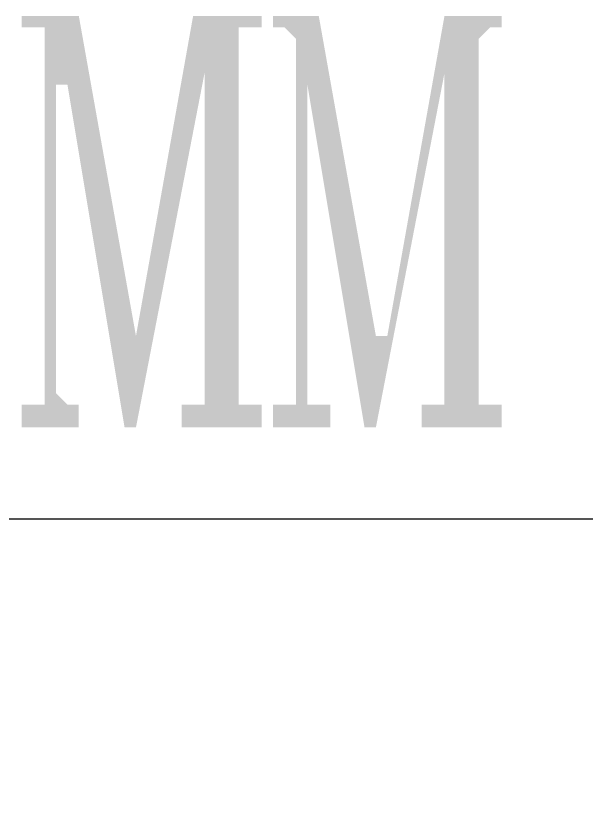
# Model space of a CAD drawing. Header units: inches. Extents: x 11 to 286, y 6 to 196.
# Drawn here: x 82.628 to 84.765, y 153.303 to 156.266 of the extents above; entities that cross this region are included whole.
import ezdxf

# ---------------------------------------------------------------- set-up
doc = ezdxf.new("R2010")
doc.units = ezdxf.units.IN
doc.header["$MEASUREMENT"] = 0
doc.layers.add('PDF_几何图形', color=7, linetype='Continuous')
doc.layers.add('PDF_实体填充', color=7, linetype='Continuous', true_color=0xffffff)

msp = doc.modelspace()

# ---------------------------------------------------------------- hatches: boundary and pattern name
at = {"layer": 'PDF_实体填充', "transparency": 33554559}
for points in [[(83.4531, 154.8694), (83.4531, 154.8271), (83.4954, 154.8271), (83.5378, 154.8271), (83.5378, 154.7424), (83.2414, 154.7424), (83.2414, 154.8271), (83.2838, 154.8271), (83.3261, 154.8271), (83.3261, 154.8694), (83.3261, 156.0548), (83.0721, 154.7424), (83.0298, 154.7424), (82.8181, 156.0124), (82.7758, 156.0124), (82.7758, 154.8694), (82.8181, 154.8271), (82.8604, 154.8271), (82.8604, 154.7424), (82.6488, 154.7424), (82.6488, 154.8271), (82.6911, 154.8271), (82.7334, 154.8271), (82.7334, 154.8694), (82.7334, 156.1394), (82.7334, 156.1818), (82.7334, 156.2241), (82.6911, 156.2241), (82.6488, 156.2241), (82.6488, 156.2664), (82.8604, 156.2664), (83.0721, 155.0811), (83.2838, 156.2664), (83.5378, 156.2664), (83.5378, 156.2241), (83.4954, 156.2241), (83.4531, 156.2241), (83.4531, 156.1818), (83.4531, 156.1394)], [(84.3421, 154.8694), (84.3421, 154.8271), (84.3844, 154.8271), (84.4268, 154.8271), (84.4268, 154.7424), (84.1304, 154.7424), (84.1304, 154.8271), (84.1728, 154.8271), (84.2151, 154.8271), (84.2151, 154.8694), (84.2151, 156.0548), (83.9611, 154.7424), (83.9188, 154.7424), (83.7071, 156.0124), (83.7071, 154.8694), (83.7071, 154.8271), (83.7494, 154.8271), (83.7918, 154.8271), (83.7918, 154.7424), (83.5801, 154.7424), (83.5801, 154.8271), (83.6224, 154.8271), (83.6648, 154.8271), (83.6648, 154.8694), (83.6648, 156.1394), (83.6648, 156.1818), (83.6224, 156.2241), (83.5801, 156.2241), (83.5801, 156.2664), (83.7494, 156.2664), (83.9611, 155.0811), (84.0034, 155.0811), (84.2151, 156.2664), (84.4268, 156.2664), (84.4268, 156.2241), (84.3844, 156.2241), (84.3421, 156.1818), (84.3421, 156.1394)]]:
    msp.add_hatch(color=7, dxfattribs=at).paths.add_polyline_path(points, flags=0)

# ---------------------------------------------------------------- linework, layer by layer
at = {"layer": 'PDF_几何图形'}
msp.add_lwpolyline([(77.5688, 154.4038), (76.4681, 153.3031), (75.3251, 154.4038), (84.7654, 154.4038)], dxfattribs=at)

doc.saveas('drawing.dxf')
